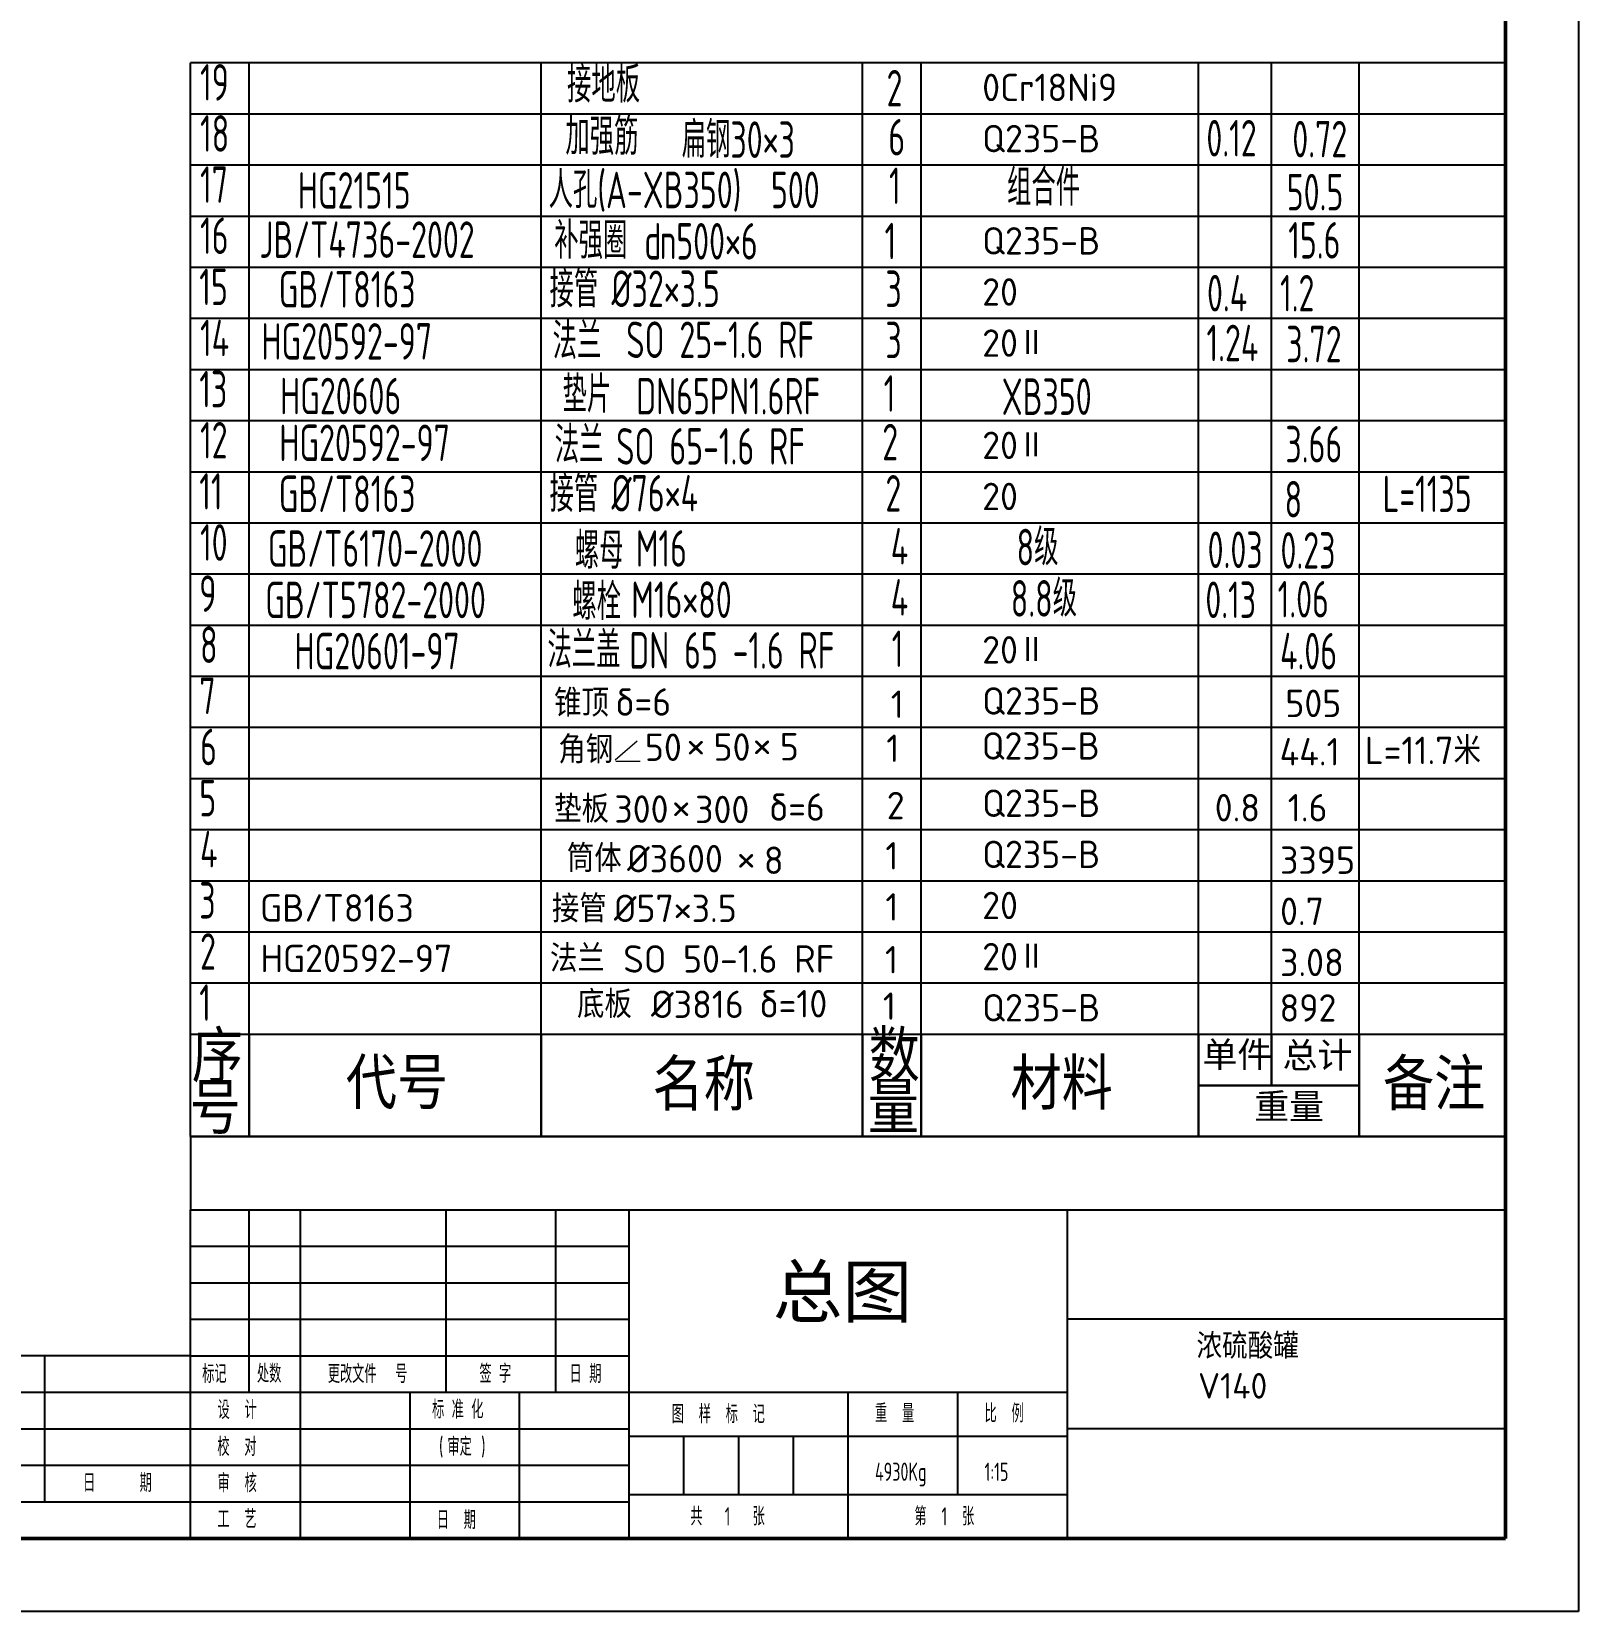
# Model space of a CAD drawing. Header units: millimetres. Extents: x -3106 to 5804, y -5569 to 7046.
# Drawn here: x 2628 to 5804, y -5569 to -2325 of the extents above; entities that cross this region are included whole.
import ezdxf

# ---------------------------------------------------------------- set-up
doc = ezdxf.new("R2010")
doc.units = ezdxf.units.MM
doc.layers.add('单行文本', color=7, linetype='Continuous', lineweight=5)
doc.layers.add('标注', color=7, linetype='Continuous', lineweight=18)
doc.styles.add('GB', font='Tssdeng.shx', dxfattribs={"bigfont": 'hztxt.shx'})
doc.styles.add('TextStyle0', font='Tssdeng.shx', dxfattribs={"bigfont": 'hztxt.shx'})
doc.styles.add('标准', font='Tssdeng.shx', dxfattribs={"bigfont": 'hztxt.shx'})

msp = doc.modelspace()

# ---------------------------------------------------------------- linework, layer by layer
at = {"color": 0, "lineweight": -3}
for p, q in [((5804.08, 7045.72), (5804.08, -5569.28)), ((2954.08, -2599.28), (2954.08, -2389.28)), ((5654.08, -2389.28), (2954.08, -2389.28)), ((3074.08, -2599.28), (3074.08, -2389.28)), ((3674.08, -2599.28), (3674.08, -2389.28)), ((4334.08, -2599.28), (4334.08, -2389.28)), ((4454.08, -2599.28), (4454.08, -2389.28)), ((5024.08, -4069.28), (5024.08, -2389.28)), ((5174.08, -4069.28), (5174.08, -2389.28)), ((5354.08, -4069.28), (5354.08, -2389.28)), ((5654.08, -2494.28), (2954.08, -2494.28)), ((5654.08, -2494.28), (2954.08, -2494.28)), ((5654.08, -2494.28), (2954.08, -2494.28)), ((2954.08, -2809.28), (2954.08, -2599.28)), ((5654.08, -2599.28), (2954.08, -2599.28)), ((3074.08, -2809.28), (3074.08, -2599.28)), ((3674.08, -2809.28), (3674.08, -2599.28)), ((4334.08, -2809.28), (4334.08, -2599.28)), ((4454.08, -2809.28), (4454.08, -2599.28)), ((5024.08, -4279.28), (5024.08, -2599.28)), ((5174.08, -4279.28), (5174.08, -2599.28)), ((5354.08, -4279.28), (5354.08, -2599.28)), ((5654.08, -2704.28), (2954.08, -2704.28)), ((5654.08, -2704.28), (2954.08, -2704.28)), ((5654.08, -2704.28), (2954.08, -2704.28)), ((5654.08, -2809.28), (2954.08, -2809.28)), ((2954.08, -2914.28), (2954.08, -2809.28)), ((5654.08, -2809.28), (2954.08, -2809.28)), ((3074.08, -2914.28), (3074.08, -2809.28)), ((3674.08, -2914.28), (3674.08, -2809.28)), ((4334.08, -2914.28), (4334.08, -2809.28)), ((4454.08, -2914.28), (4454.08, -2809.28)), ((5654.08, -2914.28), (2954.08, -2914.28)), ((2954.08, -3019.28), (2954.08, -2914.28)), ((3074.08, -3019.28), (3074.08, -2914.28)), ((3674.08, -3019.28), (3674.08, -2914.28)), ((4334.08, -3019.28), (4334.08, -2914.28)), ((4454.08, -3019.28), (4454.08, -2914.28)), ((5654.08, -3019.28), (2954.08, -3019.28)), ((2954.08, -3124.28), (2954.08, -3019.28)), ((5654.08, -3019.28), (2954.08, -3019.28)), ((3074.08, -3124.28), (3074.08, -3019.28)), ((3674.08, -3124.28), (3674.08, -3019.28)), ((4334.08, -3124.28), (4334.08, -3019.28)), ((4454.08, -3124.28), (4454.08, -3019.28)), ((5654.08, -3124.28), (2954.08, -3124.28)), ((2954.08, -3229.28), (2954.08, -3124.28)), ((3074.08, -3229.28), (3074.08, -3124.28)), ((3674.08, -3229.28), (3674.08, -3124.28)), ((4334.08, -3229.28), (4334.08, -3124.28)), ((4454.08, -3229.28), (4454.08, -3124.28)), ((5654.08, -3229.28), (2954.08, -3229.28)), ((2954.08, -3334.28), (2954.08, -3229.28)), ((5654.08, -3229.28), (2954.08, -3229.28)), ((3074.08, -3334.28), (3074.08, -3229.28)), ((3674.08, -3334.28), (3674.08, -3229.28)), ((4334.08, -3334.28), (4334.08, -3229.28)), ((4454.08, -3334.28), (4454.08, -3229.28)), ((5654.08, -3334.28), (2954.08, -3334.28)), ((2954.08, -3439.28), (2954.08, -3334.28)), ((3074.08, -3439.28), (3074.08, -3334.28)), ((3674.08, -3439.28), (3674.08, -3334.28)), ((4334.08, -3439.28), (4334.08, -3334.28)), ((4454.08, -3439.28), (4454.08, -3334.28)), ((5654.08, -3439.28), (2954.08, -3439.28)), ((2954.08, -3544.28), (2954.08, -3439.28)), ((5654.08, -3439.28), (2954.08, -3439.28)), ((3074.08, -3544.28), (3074.08, -3439.28)), ((3674.08, -3544.28), (3674.08, -3439.28)), ((4334.08, -3544.28), (4334.08, -3439.28)), ((4454.08, -3544.28), (4454.08, -3439.28)), ((5654.08, -3544.28), (2954.08, -3544.28)), ((2954.08, -3649.28), (2954.08, -3544.28)), ((3074.08, -3649.28), (3074.08, -3544.28)), ((3674.08, -3649.28), (3674.08, -3544.28)), ((4334.08, -3649.28), (4334.08, -3544.28)), ((4454.08, -3649.28), (4454.08, -3544.28)), ((5654.08, -3649.28), (2954.08, -3649.28)), ((2954.08, -3754.28), (2954.08, -3649.28)), ((5654.08, -3649.28), (2954.08, -3649.28)), ((3074.08, -3754.28), (3074.08, -3649.28)), ((3674.08, -3754.28), (3674.08, -3649.28)), ((4334.08, -3754.28), (4334.08, -3649.28)), ((4454.08, -3754.28), (4454.08, -3649.28)), ((5654.08, -3754.28), (2954.08, -3754.28)), ((2954.08, -3859.28), (2954.08, -3754.28)), ((3074.08, -3859.28), (3074.08, -3754.28)), ((3674.08, -3859.28), (3674.08, -3754.28)), ((4334.08, -3859.28), (4334.08, -3754.28)), ((4454.08, -3859.28), (4454.08, -3754.28)), ((5654.08, -3859.28), (2954.08, -3859.28)), ((2954.08, -3964.28), (2954.08, -3859.28)), ((5654.08, -3859.28), (2954.08, -3859.28)), ((3074.08, -3964.28), (3074.08, -3859.28)), ((3674.08, -3964.28), (3674.08, -3859.28)), ((4334.08, -3964.28), (4334.08, -3859.28)), ((4454.08, -3964.28), (4454.08, -3859.28)), ((5654.08, -3964.28), (2954.08, -3964.28)), ((2954.08, -4069.28), (2954.08, -3964.28)), ((3074.08, -4069.28), (3074.08, -3964.28)), ((3674.08, -4069.28), (3674.08, -3964.28)), ((4334.08, -4069.28), (4334.08, -3964.28)), ((4454.08, -4069.28), (4454.08, -3964.28)), ((5654.08, -4069.28), (2954.08, -4069.28)), ((2954.08, -4174.28), (2954.08, -4069.28)), ((5654.08, -4069.28), (2954.08, -4069.28)), ((3074.08, -4174.28), (3074.08, -4069.28)), ((3674.08, -4174.28), (3674.08, -4069.28)), ((4334.08, -4174.28), (4334.08, -4069.28)), ((4454.08, -4174.28), (4454.08, -4069.28)), ((5654.08, -4174.28), (2954.08, -4174.28)), ((2954.08, -4279.28), (2954.08, -4174.28)), ((3074.08, -4279.28), (3074.08, -4174.28)), ((3674.08, -4279.28), (3674.08, -4174.28)), ((4334.08, -4279.28), (4334.08, -4174.28)), ((4454.08, -4279.28), (4454.08, -4174.28)), ((5654.08, -4279.28), (5654.08, -4174.28)), ((5654.08, -4279.28), (2954.08, -4279.28)), ((2954.08, -4384.28), (2954.08, -4279.28)), ((5654.08, -4279.28), (2954.08, -4279.28)), ((3074.08, -4384.28), (3074.08, -4279.28)), ((3674.08, -4384.28), (3674.08, -4279.28)), ((4334.08, -4384.28), (4334.08, -4279.28)), ((4454.08, -4384.28), (4454.08, -4279.28)), ((5024.08, -4384.28), (5024.08, -4279.28)), ((5174.08, -4384.28), (5174.08, -4279.28)), ((5354.08, -4384.28), (5354.08, -4279.28)), ((5654.08, -4384.28), (5654.08, -4279.28)), ((2954.08, -4594.28), (2954.08, -4384.28)), ((3074.08, -4384.28), (2954.08, -4384.28)), ((5654.08, -4384.28), (2954.08, -4384.28)), ((3074.08, -4384.28), (3074.08, -4594.28)), ((3074.08, -4594.28), (3074.08, -4384.28)), ((3674.08, -4384.28), (3074.08, -4384.28)), ((3674.08, -4384.28), (3674.08, -4594.28)), ((3674.08, -4594.28), (3674.08, -4384.28)), ((4334.08, -4384.28), (3674.08, -4384.28)), ((4334.08, -4384.28), (4334.08, -4594.28)), ((4334.08, -4594.28), (4334.08, -4384.28)), ((4454.08, -4384.28), (4334.08, -4384.28)), ((4454.08, -4384.28), (4454.08, -4594.28)), ((4454.08, -4594.28), (4454.08, -4384.28)), ((5024.08, -4384.28), (4454.08, -4384.28)), ((5024.08, -4384.28), (5024.08, -4594.28)), ((5024.08, -4489.28), (5024.08, -4384.28)), ((5174.08, -4384.28), (5024.08, -4384.28)), ((5174.08, -4384.28), (5174.08, -4489.28)), ((5174.08, -4489.28), (5174.08, -4384.28)), ((5354.08, -4384.28), (5174.08, -4384.28)), ((5354.08, -4384.28), (5354.08, -4489.28)), ((5354.08, -4594.28), (5354.08, -4384.28)), ((5654.08, -4384.28), (5354.08, -4384.28)), ((5654.08, -4384.28), (5654.08, -4594.28)), ((5654.08, -4594.28), (5654.08, -4384.28)), ((5654.08, -4384.28), (5654.08, -4594.28)), ((5024.08, -4594.28), (5024.08, -4489.28)), ((5354.08, -4489.28), (5024.08, -4489.28)), ((5024.08, -4489.28), (5174.08, -4489.28)), ((5174.08, -4489.28), (5354.08, -4489.28)), ((5354.08, -4489.28), (5354.08, -4594.28)), ((2954.08, -4594.28), (3074.08, -4594.28)), ((5654.08, -4594.28), (2954.08, -4594.28)), ((2954.08, -4594.28), (2954.08, -4744.28)), ((3074.08, -4594.28), (3674.08, -4594.28)), ((3674.08, -4594.28), (4334.08, -4594.28)), ((4334.08, -4594.28), (4454.08, -4594.28)), ((4454.08, -4594.28), (5024.08, -4594.28)), ((5024.08, -4594.28), (5354.08, -4594.28)), ((5354.08, -4594.28), (5654.08, -4594.28)), ((5654.08, -4744.28), (5654.08, -4594.28)), ((2954.08, -5419.28), (2954.08, -4744.28)), ((2954.08, -4744.28), (5654.08, -4744.28)), ((2954.08, -4744.28), (5654.08, -4744.28)), ((3074.08, -5119.28), (3074.08, -4744.28)), ((3179.08, -4744.28), (3179.08, -5419.28)), ((3479.08, -5119.28), (3479.08, -4744.28)), ((3704.08, -5119.28), (3704.08, -4744.28)), ((3854.08, -4744.28), (3854.08, -5419.28)), ((4754.08, -4744.28), (4754.08, -5419.28)), ((5654.08, -4744.28), (5654.08, -5419.28)), ((2954.08, -4819.28), (3854.08, -4819.28)), ((2954.08, -4894.28), (3854.08, -4894.28)), ((2954.08, -4969.28), (3854.08, -4969.28)), ((5654.08, -4969.28), (4754.08, -4969.28)), ((2954.08, -5044.28), (2054.08, -5044.28)), ((2654.08, -5044.28), (2654.08, -5344.28)), ((2954.08, -5044.28), (3854.08, -5044.28)), ((2054.08, -5119.28), (2954.08, -5119.28)), ((2954.08, -5119.28), (4754.08, -5119.28)), ((3404.08, -5119.28), (3404.08, -5419.28)), ((3629.08, -5119.28), (3629.08, -5419.28)), ((4304.08, -5119.28), (4304.08, -5419.28)), ((4529.08, -5119.28), (4529.08, -5329.28)), ((2054.08, -5194.28), (2954.08, -5194.28)), ((2954.08, -5194.28), (3854.08, -5194.28)), ((3854.08, -5209.28), (4754.08, -5209.28)), ((3966.58, -5209.28), (3966.58, -5329.28)), ((4079.08, -5209.28), (4079.08, -5329.28)), ((4191.58, -5209.28), (4191.58, -5329.28)), ((5654.08, -5194.28), (4754.08, -5194.28)), ((2054.08, -5269.28), (2954.08, -5269.28)), ((2954.08, -5269.28), (3854.08, -5269.28)), ((2054.08, -5344.28), (2954.08, -5344.28)), ((2954.08, -5344.28), (3404.08, -5344.28)), ((3404.08, -5344.28), (3854.08, -5344.28)), ((3854.08, -5329.28), (4754.08, -5329.28)), ((5654.08, -5419.28), (2954.08, -5419.28)), ((5804.08, -5569.28), (-3105.92, -5569.28))]:
    msp.add_line(p, q, dxfattribs=at)
at = {"color": 0, "lineweight": 50}
for p, q in [((5654.08, 6895.72), (5654.08, -5419.28)), ((5654.08, -5419.28), (-2730.92, -5419.28))]:
    msp.add_line(p, q, dxfattribs=at)
at = {"color": 0, "lineweight": -3}
msp.add_point((2654.08, -5044.28), dxfattribs=at)
at = {"layer": '标注', "color": 0}
for p, q in [((3871.48, -3781.89), (3826.26, -3821.29)), ((3827.21, -3822.94), (3877.43, -3822.94))]:
    msp.add_line(p, q, dxfattribs=at)

# ---------------------------------------------------------------- texts
at = {"color": 0, "lineweight": -3, "style": '标准', "width": 0.667}
for s, height, p in [('19', 75, (2973.57, -2466.53)), ('18', 75, (2973.57, -2571.53)), ('17', 75, (2973.57, -2676.53)), ('16', 75, (2973.57, -2781.53)), ('15', 75, (2971.95, -2886.53)), ('14', 75, (2973.57, -2991.53)), ('13', 75, (2971.95, -3096.53)), ('12', 75, (2973.57, -3201.53)), ('11', 75, (2971.95, -3306.53)), ('10', 75, (2973.57, -3411.53)), ('9', 75, (2971.95, -3516.53)), ('8', 75, (2973.57, -3621.53)), ('7', 75, (2971.95, -3726.53)), ('6', 75, (2973.57, -3831.53)), ('5', 75, (2971.95, -3936.53)), ('4', 75, (2973.57, -4041.53)), ('3', 75, (2971.95, -4146.53)), ('2', 75, (2973.57, -4251.53)), ('1', 75, (2971.95, -4356.53)), ('标记', 37.5, (2977.94, -5100.28)), ('处数', 37.5, (3090.44, -5099.67)), ('更改文件', 37.5, (3235.91, -5100.28)), ('号', 37.5, (3374.36, -5100.28)), ('签 字', 37.5, (3547.23, -5099.67)), ('日 期', 37.5, (3732.5, -5100.28)), ('设  计', 37.5, (3009.55, -5174.06)), ('标 准 化', 37.5, (3450.08, -5173.21)), ('图  样  标  记', 37.5, (3942.27, -5182.78)), ('重  量', 37.5, (4359.55, -5181.16)), ('比  例', 37.5, (4584.55, -5181.36)), ('校  对', 37.5, (3009.06, -5249.96)), ('(', 37.5, (3464.27, -5249.67)), ('审定', 37.5, (3481.57, -5249.67)), (')', 37.5, (3550.8, -5249.67)), ('日      期', 37.5, (2733.26, -5324.06)), ('审  核', 37.5, (3009.55, -5324.67)), ('4930Kg', 37.5, (4359.55, -5301.16)), ('1:15', 37.5, (4584.55, -5301.36)), ('共   1   张', 37.5, (3980.29, -5392.78)), ('第  1  张', 37.5, (4440.73, -5392.78)), ('工  艺', 37.5, (3009.06, -5398.54)), ('日  期', 37.5, (3459.55, -5400.28))]:
    msp.add_text(s, height=height, dxfattribs=at).set_placement(p)
at = {"color": 0}
for s, height, style, p in [('序', 105, 'TextStyle0', (2956.61, -4482.59)), ('数', 105, 'TextStyle0', (4346.66, -4481.3)), ('代号', 105, '标准', (3272.88, -4537.67)), ('名称', 105, '标准', (3902.88, -4541.08)), ('材料', 105, '标准', (4637.88, -4538.81)), ('备注', 105, '标准', (5402.88, -4539.94)), ('量', 105, 'TextStyle0', (4344.84, -4587.69)), ('号', 105, 'TextStyle0', (2952.31, -4588.82)), ('浓硫酸罐', 52.5, '标准', (5019.76, -5050.53)), ('V140', 52.5, '标准', (5023.07, -5132.24))]:
    msp.add_text(s, height=height, dxfattribs=dict(at, style=style)).set_placement(p)
at = {"color": 0, "lineweight": -3, "attachment_point": 1, "style": '标准'}
for s, insert, char_height in [('\\fFangSong_GB2312|b0|i0|p34;单件', (5032.09, -4399.38), 52.5), ('\\fFangSong_GB2312|b0|i0|p34;总计', (5196.79, -4400.81), 52.5), ('\\fFangSong_GB2312|b0|i0|p34;重量', (5138.48, -4505.81), 52.5), ('{\\fFangSong_GB2312|b0|i0|c134|p34;总图}', (4149.66, -4859.85), 105)]:
    msp.add_mtext(s, dxfattribs=dict(at, insert=insert, char_height=char_height))
at = {"layer": '单行文本', "color": 0, "lineweight": -3, "style": '标准', "width": 0.667}
for s, p in [('接地板', (3727.16, -2470.56)), ('2', (4383.39, -2478.6)), ('加强筋', (3723.78, -2577.86)), ('扁钢30×3', (3962.58, -2584.24)), ('6', (4386.93, -2579.16)), ('0.12', (5040.16, -2581.29)), ('0.72', (5216.63, -2583.09)), ('HG21515', (3174.29, -2688.4)), ('人孔(A-XB350)  500', (3689.33, -2687.48)), ('1', (4388.35, -2678.88)), ('组合件', (4630.81, -2682.43)), ('50.5', (5205.15, -2691.97)), ('JB/T4736-2002', (3095.52, -2789.56)), ('补强圈', (3700.88, -2791.28)), ('d 500×6', (3885.88, -2793)), ('1', (4379.31, -2792.43)), ('15.6', (5208.21, -2790.92)), ('n', (3917.54, -2792.4)), ('GB/T8163', (3134.96, -2891.6)), ('接管', (3691.3, -2891.16)), ('%%C32×3.5', (3818.4, -2890.41)), ('3', (4380.92, -2890.55)), ('0.4', (5041.39, -2899.58)), ('1.2', (5191.39, -2899.58)), ('法兰', (3697.51, -2997.72)), ('SO 25-1.6 RF', (3848.79, -2995.22)), ('HG20592-97', (3099.45, -2998.49)), ('3', (4380.92, -2995.55)), ('1.24', (5040.41, -3001.83)), ('3.72', (5204.18, -3004.08)), ('HG20606', (3137.8, -3110.74)), ('垫片', (3717.84, -3107.23)), ('DN65PN1.6RF', (3869.14, -3111.11)), ('1', (4377.42, -3105.62)), ('XB350', (4619.79, -3112.01)), ('HG20592-97', (3136.16, -3206.87)), ('法兰', (3701.84, -3210.98)), ('SO 65-1.6 RF', (3828.12, -3214.07)), ('2', (4374.53, -3205.46)), ('3.66', (5202.36, -3209.66)), ('GB/T8163', (3134.96, -3311.6)), ('接管', (3691.3, -3311.16)), ('%%C76×4', (3818.4, -3310.41)), ('2', (4380.92, -3310.55)), ('L=1135', (5402.06, -3311.62)), ('8', (5200.72, -3322.69)), ('8级', (4650.32, -3421.05)), ('GB/T6170-2000', (3112.66, -3423.97)), ('螺母', (3743.06, -3428)), ('M16', (3868.4, -3423.74)), ('4', (4391.97, -3419.35)), ('0.03', (5042.73, -3426.44)), ('0.23', (5192.28, -3427.78)), ('GB/T5782-2000', (3107.47, -3529.54)), ('螺栓', (3738.07, -3532.98)), ('M16×80', (3859, -3529.02)), ('4', (4391.97, -3524.35)), ('8.8级', (4638.39, -3526.4)), ('0.13', (5038.01, -3529.19)), ('1.06', (5186.5, -3528.07)), ('HG20601-97', (3167.51, -3634.53)), ('法兰盖', (3686.86, -3631.87)), ('DN 65 -1.6 RF', (3855.02, -3633.11)), ('1', (4393.96, -3629.77)), ('4.06', (5191.39, -3634.58))]:
    msp.add_text(s, height=75, dxfattribs=at).set_placement(p)
at = {"layer": '标注', "color": 0, "style": 'GB'}
for s, p in [('0Cr18Ni9', (4579.71, -2467.62)), ('Q235-B', (4579.71, -2572.62)), ('Q235-B', (4579.71, -2782.62)), ('20', (4579.71, -2887.62)), ('20Ⅱ', (4579.71, -2992.62)), ('20Ⅱ', (4579.71, -3202.62)), ('20', (4579.71, -3307.62)), ('20Ⅱ', (4579.71, -3622.62)), ('锥顶', (3700.67, -3731.63)), ('1', (4391.97, -3734.35)), ('Q235-B', (4579.71, -3727.62)), ('505', (5202.27, -3732.58)), ('Q235-B', (4578.75, -3819.9)), ('角钢', (3709.37, -3827.69)), ('50', (3887.02, -3822.66)), ('×', (3973.32, -3817.55)), ('50', (4028.03, -3822.37)), ('×', (4109.34, -3816.74)), ('5', (4164.05, -3821.56)), ('1', (4382.75, -3824.71)), ('44.1', (5190.44, -3831.87)), ('L=11.7米', (5365.5, -3829.15)), ('垫板', (3700.76, -3949.61)), ('300', (3824.24, -3949.64)), ('2', (4383.7, -3942.43)), ('Q235-B', (4579.71, -3937.62)), ('0.8', (5057.22, -3946.86)), ('1.6', (5207.22, -3946.86)), ('×', (3943.25, -3944.01)), ('300', (3990.18, -3950.5)), ('筒体', (3726.89, -4050.89)), ('1', (4380.92, -4045.55)), ('Q235-B', (4579.71, -4042.62)), ('%%C3600', (3850.49, -4051.47)), ('×', (4076.69, -4049.94)), ('8', (4131.39, -4054.76)), ('3395', (5191.39, -4054.58)), ('GB/T8163', (3096.62, -4152.63)), ('接管', (3696.19, -4154.31)), ('%%C57×3.5', (3823.28, -4153.55)), ('1', (4380.92, -4150.55)), ('20', (4579.71, -4147.62)), ('0.7', (5191.39, -4159.58)), ('HG20592-97', (3097.41, -4256.37)), ('法兰', (3692.08, -4256.46)), ('SO 50-1.6 RF', (3842.63, -4257.4)), ('1', (4380.1, -4259.06)), ('20Ⅱ', (4579.71, -4252.62)), ('3.08', (5191.39, -4264.58)), ('底板', (3747.77, -4350.57)), ('%%C3816', (3899.71, -4350.57)), ('1', (4375.67, -4354.37)), ('Q235-B', (4579.71, -4357.62)), ('892', (5190.38, -4358.04))]:
    msp.add_text(s, height=56.25, dxfattribs=at).set_placement(p)
at = {"layer": '标注', "color": 0, "char_height": 56.25, "attachment_point": 1, "style": 'GB'}
for s, insert, width in [('δ=6', (3826.56, -3673.47), 1.9581), ('δ=6', (4142.37, -3889.26), 1.9581), ('δ=10', (4122.51, -4293.21), 2.3497)]:
    msp.add_mtext(s, dxfattribs=dict(at, insert=insert, width=width))

doc.saveas('drawing.dxf')
